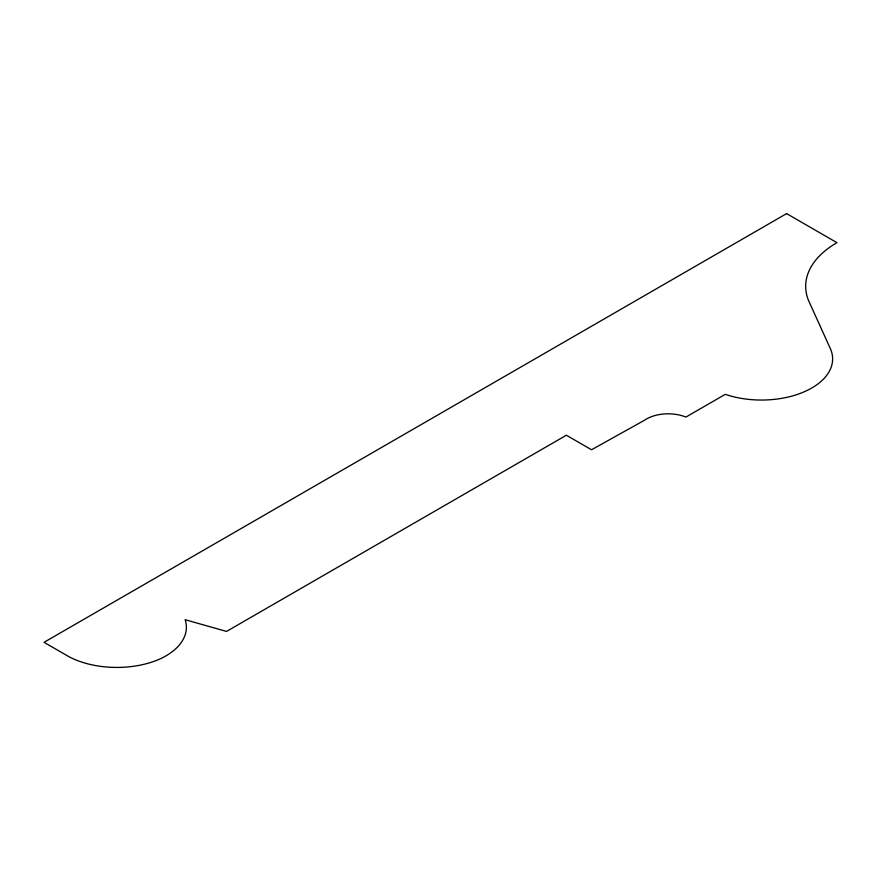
<?xml version="1.0" encoding="UTF-8"?>
<svg xmlns="http://www.w3.org/2000/svg" width="881" height="881" viewBox="0 0 881 881"><rect width="100%" height="100%" fill="white"/><g stroke="black" fill="none" stroke-linecap="round" stroke-linejoin="round"><path stroke-width="1.32" d="M786.612 213.609L44.05 642.315L69.225 656.852A70.932 40.955 0 0 0 159.384 659.241A70.249 40.559 0 0 0 185.153 619.717L226.538 631.424L566.362 435.225L591.525 449.762L644.562 420.215A30.758 17.763 0 0 1 685.925 417.065L725.272 394.347A71.196 41.11 0 0 0 804.364 391.726A71.196 41.11 0 0 0 830.309 348.524L809.154 301.897A106.788 61.659 0 0 1 836.95 242.671L786.612 213.609"/></g></svg>
